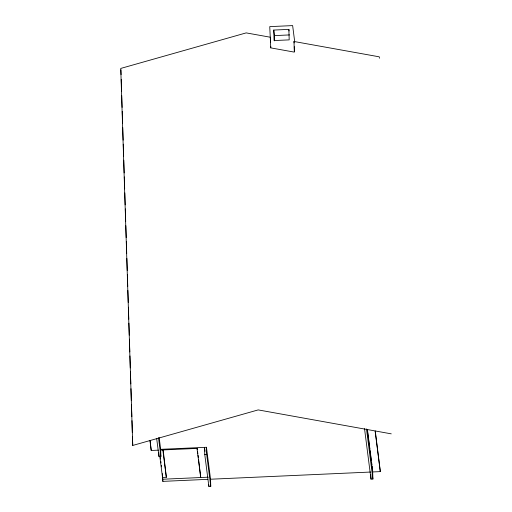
<?xml version="1.0" encoding="UTF-8"?>
<svg xmlns="http://www.w3.org/2000/svg" width="512" height="512" viewBox="0 0 512 512"><rect width="100%" height="100%" fill="white"/><g stroke="black" fill="none" stroke-linecap="round" stroke-linejoin="round"><path stroke-width="0.77" d="M270.592 42.566L270.426 37.248L246.189 32.89L120.749 68.429L132.742 445.446L258.189 409.907L391.251 433.843M288.864 29.389L289.19 39.878L274.08 40.557L273.754 30.067L288.864 29.389L289.062 30.97M273.754 30.067L274.458 35.603L289.574 34.925M160.339 449.35L206.451 447.283L210.541 479.226L210.765 486.317L208.858 486.4L204.762 454.458L204.544 447.366L205.043 451.29M149.92 440.352L151.219 450.477L158.323 450.157M160.691 450.048L196.998 448.422L200.73 477.523L198.56 459.232M156.659 438.368L158.982 456.512L160.89 456.422L160.666 449.338L159.174 437.69M204.762 454.458L206.669 454.368L210.765 486.317M163.11 449.427L166.336 477.293L162.522 477.466L159.802 456.224M162.4 473.651L162.579 479.238L208.358 477.184M162.579 479.238L162.854 481.37L207.846 479.347M210.234 479.238L370.778 472.038M375.283 431.021L380.314 471.61L372.685 471.949L367.27 429.67M364.525 428.602L371.002 479.123L372.909 479.04L372.627 470.182M294.669 41.459L292.64 25.6L269.747 26.63L270.758 47.878L294.323 52.122L293.99 41.491L379.258 56.826L379.437 58.246M375.136 431.213L380.314 471.61M367.514 430.246L369.92 449.037M370.118 450.605L371.424 460.781M371.622 462.349L371.923 464.698M372.128 466.266L372.525 469.395M366.49 428.928L372.909 479.04M293.99 41.491L294.17 42.912M197.146 448.224L197.35 449.792M197.549 451.366L197.85 453.728M198.054 455.302L198.355 457.664M162.81 449.76L166.336 477.293M158.502 437.792L160.89 456.422M160.301 457.446L160.499 459.014M160.806 461.37L161.005 462.938M161.306 465.293L161.504 466.861M150.17 440.915L151.219 450.477M370.848 474.4L371.002 479.123M294.291 46.707L294.432 51.264M274.458 35.603L274.624 40.851M270.714 46.362L270.758 47.878M208.806 484.826L208.858 486.4M206.451 447.283L206.669 454.368M162.752 478.176L162.854 481.37M158.861 452.57L158.982 456.512M120.928 69.85L121.082 74.643M121.229 79.437L121.606 91.424M121.734 95.424L122.112 107.411M122.234 111.405L122.611 123.392M122.739 127.386L123.142 140.173M123.264 144.166L123.642 156.154M123.77 160.154L124.173 172.941M124.294 176.934L124.672 188.922M124.8 192.915L125.178 204.902M125.306 208.902L125.702 221.683M125.83 225.683L126.208 237.67M126.336 241.664L126.714 253.651M126.861 258.445L127.238 270.432M127.366 274.432L127.744 286.419M127.866 290.413L128.243 302.4M128.397 307.194L128.774 319.181M128.896 323.174L129.274 335.162M129.402 339.162L129.805 351.949M129.926 355.942L130.304 367.93M130.432 371.923L130.81 383.91M130.957 388.71L131.334 400.698M131.462 404.691L131.84 416.678M131.968 420.672L132.339 432.659M132.467 436.659L132.742 445.446"/></g></svg>
